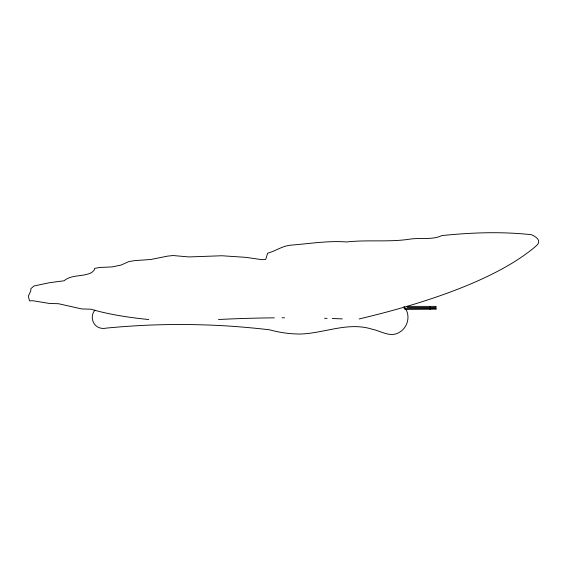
<?xml version="1.0" encoding="UTF-8"?>
<svg xmlns="http://www.w3.org/2000/svg" width="567" height="567" viewBox="0 0 567 567"><rect width="100%" height="100%" fill="white"/><g stroke="black" fill="none" stroke-linecap="round" stroke-linejoin="round"><path stroke-width="0.85" d="M430.608 307.045L430.233 307.427L429.85 307.045M435.456 308.767L436.009 308.398L436.285 309.157L404.795 309.419M94.987 310.163C90.344 315.054 91.868 323.771 97.722 327.017C100.295 328.406 103.286 328.796 106.128 328.123C119.715 326.812 133.33 325.848 146.966 325.217C174.232 324.048 201.561 324.331 228.806 326.06C242.421 326.968 256.015 328.215 269.566 329.803C279.29 332.51 289.326 333.935 299.411 334.041C323.792 333.644 347.684 321.425 372.193 329.229C381.166 331.05 390.429 337.953 399.459 332.29C407.156 327.889 410.352 317.343 406.029 309.525M430.034 306.456L430.424 306.456M435.562 306.456L436.229 306.775L435.91 307.413L407.198 307.427M407.198 306.386L435.789 306.386M403.966 308.377L435.895 308.377M435.789 307.427L435.35 307.045M403.924 306.463L405.745 308.838M359.145 318.959A623.048 161.255 0 0 0 536.417 245.681A54.453 14.09 0 0 0 531.548 234.717C501.696 231.449 471.638 232.505 441.821 235.588C432.77 240.117 420.232 237.58 410.097 239.111C389.125 242.378 367.749 239.586 346.643 241.96C327.967 240.557 309.497 243.704 290.963 245.142C282.373 245.851 275.732 250.99 267.652 253.187L265.71 259.388L261.876 259.665L245.929 257.361L221.888 255.752L188.995 256.936L173.119 255.54L167.577 256.121L150.687 259.509L134.996 260.579L128.907 261.571L121.097 265.044L112.16 266.915L99.835 267.447L94.654 268.397L94.285 270.02L91.811 272.5C83.179 277.079 71.541 274.272 64.099 280.778L49.527 282.699L33.956 286.002L30.909 288.631L30.76 290.991L28.35 296.151L29.512 300.836L33.191 300.779L49.449 303.465L58.493 303.721L81.719 308.937L90.947 309.213A143.848 37.231 0 0 0 148.781 319.519M218.472 319.505A357.742 92.591 0 0 1 274.336 317.846M282.012 317.796A357.742 92.591 0 0 1 284.57 317.789M324.586 318.293A357.742 92.591 0 0 1 327.131 318.37M332.205 318.526A357.742 92.591 0 0 1 342.34 318.895M429.956 308.767C430.396 310.695 431.147 307.427 429.956 308.767"/></g></svg>
